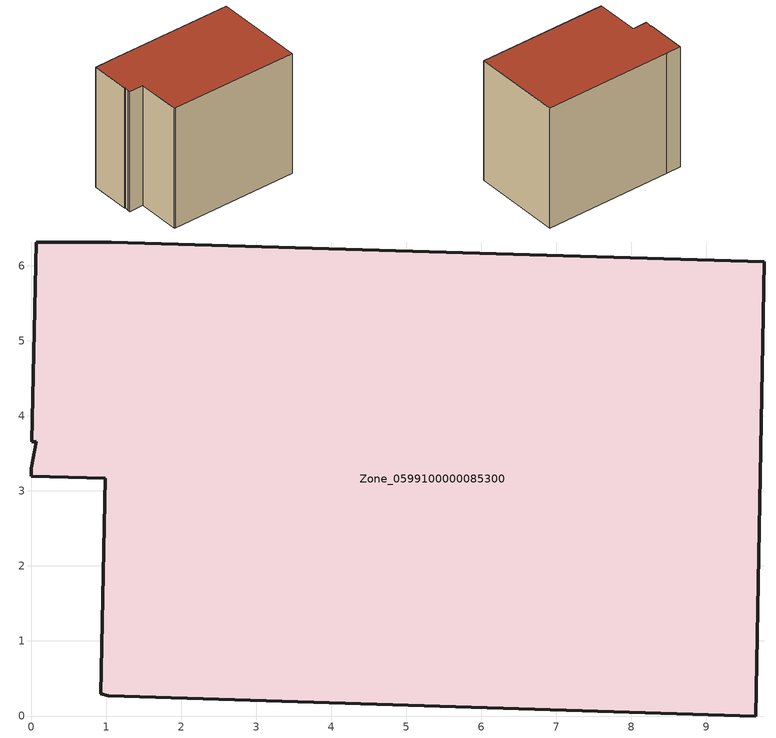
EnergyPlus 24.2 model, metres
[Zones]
Zone_0599100000085300
 floor ground (C_G): 0.01,3.66 0.07,6.32 1.07,6.32 9.77,6.05 9.66,0 1.03,0.27 0.93,0.3 0.99,3.17 0,3.2 0,3.3 0.07,3.65 z0
 wall outside (C_F): 0.07,6.32 0.01,3.66 0.07,3.65 0,3.3 0,3.2 0.99,3.17 0.93,0.3 1.03,0.27 9.66,0 9.77,6.05 1.07,6.32 0.07,6.32 z0:8.6
 roof outside (C_R): 0.07,3.65 0,3.3 0,3.2 0.99,3.17 0.93,0.3 1.03,0.27 9.66,0 9.77,6.05 1.07,6.32 0.07,6.32 0.01,3.66 z8.6
[BUILDING]
Pand.0599100000085300: North Axis=0; Terrain=City; Loads Convergence Tolerance Value=0.04; Temperature Convergence Tolerance Value=0.4; Solar Distribution=FullExterior; Maximum Number of Warmup Days=25; Minimum Number of Warmup Days=1
[Site:Location]
Rotterdam.The.Hague.AP_ZH_NLD Design_Conditions: Latitude=51.96; Longitude=4.45; Time Zone=1; Elevation=-4.5
[SITE:GROUNDTEMPERATURE:BUILDINGSURFACE]
18, 18, 18, 18, 18, 18, 18, 18, 18, 18, 18, 18
[MATERIAL] Thermal Absorptance=0.9; Solar Absorptance=0.7; Visible Absorptance=0.7
Name | Roughness | Thickness | Conductivity | Density | Specific Heat
G.TI.1946-1964 | MediumSmooth | 0.15 | 1 | 540 | 1210
F.TI.1946-1964 | Rough | 0.3 | 0.857143 | 1920 | 840
R.TI.1946-1964 | MediumRough | 0.2 | 0.277778 | 1500 | 1000
[CONSTRUCTION]
C_G: G.TI.1946-1964
C_F: F.TI.1946-1964
C_R: R.TI.1946-1964
[ZONE]
Zone_0599100000085300: Type=1; Multiplier=1; Ceiling Height=Autocalculate; Volume=Autocalculate; Floor Area=autocalculate; Part of Total Floor Area=Yes
[ZONEINFILTRATION:DESIGNFLOWRATE]
Infil_Zone_0599100000085300: Zone or ZoneList or Space or SpaceList=Zone_0599100000085300; Schedule=AlwaysOn; Design Flow Rate Calculation Method=Flow/Area; Flow Rate per Floor Area=0.003; Constant Term Coefficient=1; Temperature Term Coefficient=0; Velocity Term Coefficient=0; Velocity Squared Term Coefficient=0
[HVACTEMPLATE:ZONE:IDEALLOADSAIRSYSTEM]
Zone_0599100000085300: Maximum Heating Supply Air Temperature=50; Minimum Cooling Supply Air Temperature=13; Maximum Heating Supply Air Humidity Ratio=0.0156; Minimum Cooling Supply Air Humidity Ratio=0.0077; Heating Limit=NoLimit; Cooling Limit=NoLimit; Dehumidification Control Type=ConstantSensibleHeatRatio; Cooling Sensible Heat Ratio=0.7; Dehumidification Setpoint=60; Humidification Control Type=None; Humidification Setpoint=30; Outdoor Air Method=None; Outdoor Air Flow Rate per Person=0.00944; Outdoor Air Flow Rate per Zone Floor Area=0; Outdoor Air Flow Rate per Zone=0; Demand Controlled Ventilation Type=None; Outdoor Air Economizer Type=NoEconomizer; Heat Recovery Type=None; Sensible Heat Recovery Effectiveness=0.7; Latent Heat Recovery Effectiveness=0.65
[ZONECONTROL:THERMOSTAT]
ThermostatControl_Zone_0599100000085300: Zone or ZoneList=Zone_0599100000085300; Control Type Schedule=DualSetpointControlType; Control 1=Thermostat_Zone_0599100000085300; Temperature Difference Between Cutout And Setpoint=0
[THERMOSTATSETPOINT:DUALSETPOINT]
Thermostat_Zone_0599100000085300: Heating Setpoint Temperature Schedule=HeatingSetpoint_Zone_0599100000085300; Cooling Setpoint Temperature Schedule=CoolingSetpoint_Zone_0599100000085300
[SCHEDULE:COMPACT]
HeatingSetpoint_Zone_0599100000085300: Through: 12/31, For: AllDays, Until: 24:00, 21
CoolingSetpoint_Zone_0599100000085300: Through: 12/31, For: AllDays, Until: 24:00, 24
DualSetpointControlType: Through: 12/31, For: AllDays, Until: 24:00, 4
AlwaysOn: Through: 12/31, For: AllDays, Until: 24:00, 1
